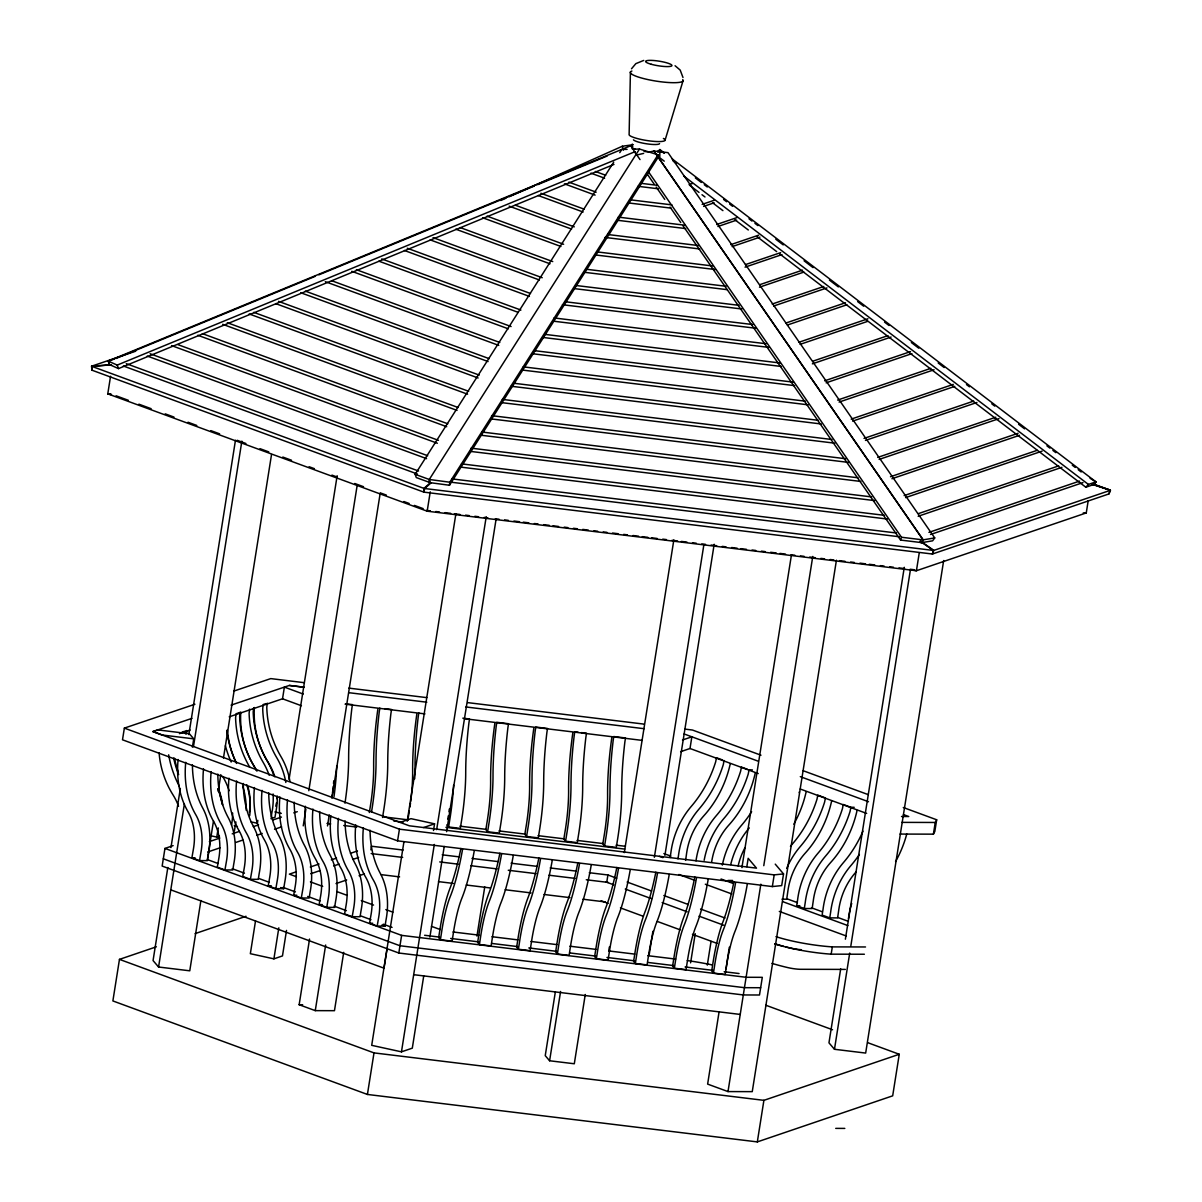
<?xml version="1.0" encoding="UTF-8"?>
<svg xmlns="http://www.w3.org/2000/svg" width="1202" height="1202" viewBox="0 0 1202 1202"><rect width="100%" height="100%" fill="white"/><g stroke="black" fill="none" stroke-linecap="round" stroke-linejoin="round"><path stroke-width="1.5" d="M630.419 72.015L629.127 134.293A18.225 3.2 9 0 0 650.207 140.995A18.225 3.2 9 0 0 663.399 138.455M613.726 162.15L415.141 474.309L429.264 479.493L428.994 482.513L449.488 485.262L657.764 157.853L658.035 154.818L639.479 149.033L429.264 479.493L430.421 482.753L423.945 488.388L424.021 492.189L91.908 370.171L91.562 366.219L135.721 351.194M449.488 485.262L449.773 482.212L658.035 154.818M696.514 877.806A87.596 17.219 -83 0 1 684.163 925.149A53.88 10.593 -83 0 0 675.764 959.106L674.367 968.226L686.057 969.653L687.469 960.533A53.88 10.593 -83 0 1 695.868 926.577A87.596 17.219 -83 0 0 708.218 879.233M726.068 968.782L726.564 965.416A53.88 10.593 -83 0 1 734.963 931.445A87.596 17.219 -83 0 0 747.313 884.101M110.569 376.226L107.774 393.85L427.176 511.196L916.42 570.74L1086.262 512.923L1088.216 500.588M194.919 704.252L124.362 728.111L122.499 739.801L397.577 840.859L772.345 886.565L781.691 885.604L783.539 873.914L775.245 864.133M156.38 946.8L119.464 959.376L112.883 1000.935L367.421 1094.451L757.32 1141.9L892.68 1095.833L899.261 1054.274L867.664 1042.66M164.959 848.417L162.15 866.071L398.824 953.021L743.377 994.956L759.499 995.001L762.308 977.331L746.187 977.286L401.618 935.366L164.959 848.417L173.133 845.622M185.514 733.926L186.01 730.801M167.829 867.498L153.06 960.563L158.574 967.009L189.766 970.81L200.899 900.493M170.954 847.605L180.345 788.347M188.849 734.647L235.472 440.232M192.41 747.193L193.732 738.839L189.375 733.746L157.838 729.899L152.879 731.582L162.165 735.008L193.732 738.839M158.574 967.009L184.372 804.063M193.462 746.652L241.857 441.119M192.41 764.772A96.46 71.113 -69.8 0 0 202.702 807.999A67.432 49.703 -69.8 0 1 208.307 854.877L207.39 860.632L199.532 860.602L191.899 857.792L193.477 848.717A53.88 39.711 -69.8 0 0 188.023 811.711A87.596 64.577 -69.8 0 1 178.106 759.499M199.532 860.602L201.095 851.527A53.88 39.711 -69.8 0 0 195.656 814.52A87.596 64.577 -69.8 0 1 185.724 762.308M207.345 859.791L213.49 820.936M218.178 791.337L220.822 774.674M223.467 758.026L271.517 454.581M210.365 835.675L216.781 837.088L217.697 831.333A67.432 62.955 71.3 0 0 218.298 827.953M249.61 709.15L249.115 713.252A96.46 90.075 71.3 0 0 263.298 762.579A67.432 62.955 71.3 0 1 269.173 775.23M217.832 774.118A96.46 71.113 -69.8 0 0 228.11 817.36A67.432 49.703 -69.8 0 1 233.714 864.223L232.797 869.978L224.939 869.947L226.517 860.872A53.88 39.711 -69.8 0 0 221.063 823.881A87.596 64.577 -69.8 0 1 211.146 771.654M253.682 707.768L253.201 711.869A96.46 90.075 71.3 0 0 267.37 761.197A67.432 62.955 71.3 0 1 273.816 775.515M234.39 831.108L235.307 825.353A67.432 62.955 71.3 0 0 235.908 821.973M267.28 703.17L266.784 707.272A96.46 90.075 71.3 0 0 280.967 756.614A67.432 62.955 71.3 0 1 289.892 781.09M257.844 820.395L257.393 823.265L250.963 821.867M243.285 783.479A96.46 71.113 -69.8 0 0 253.562 826.706A67.432 49.703 -69.8 0 1 259.166 873.584L258.265 879.323L250.392 879.308L251.969 870.233A53.88 39.711 -69.8 0 0 246.515 833.226A87.596 64.577 -69.8 0 1 236.599 780.999M229.221 716.828L282.53 698.798L284.378 687.108L289.336 685.44L303.595 687.168M271.156 817.225L271.832 812.913A67.432 62.955 71.3 0 0 273.064 793.981M255.53 920.867L250.347 953.697L273.906 958.85L282.47 955.921L286.512 930.408M268.737 792.824A96.46 71.113 -69.8 0 0 279.014 836.051A67.432 49.703 -69.8 0 1 284.619 882.929L283.717 888.684L275.844 888.654L268.226 885.844L269.804 876.769A53.88 39.711 -69.8 0 0 264.35 839.777A87.596 64.577 -69.8 0 1 254.433 787.55M289.051 779.407L337.146 475.737M275.844 888.654L277.422 879.579A53.88 39.711 -69.8 0 0 271.968 842.572A87.596 64.577 -69.8 0 1 262.051 790.36M273.906 958.85L278.819 927.854M303.235 825.864L305.879 809.201M308.809 790.706L357.159 485.413M294.19 802.185A96.46 71.113 -69.8 0 0 304.467 845.412A67.432 49.703 -69.8 0 1 310.071 892.29L309.169 898.029L301.296 898.014L293.679 895.205L295.256 886.129A53.88 39.711 -69.8 0 0 289.802 849.123A87.596 64.577 -69.8 0 1 279.886 796.911M301.296 898.014L302.874 888.924A53.88 39.711 -69.8 0 0 297.42 851.933A87.596 64.577 -69.8 0 1 287.503 799.706M343.712 952.345L334.472 1010.687L315.27 1010.642L299.148 1004.722L309.545 939.078M327.5 825.924L329.258 814.821M331.902 798.173L380.253 492.88M319.642 811.53A96.46 71.113 -69.8 0 0 329.919 854.757A67.432 49.703 -69.8 0 1 335.538 901.635L334.622 907.39L326.749 907.36L319.131 904.55L320.709 895.475A53.88 39.711 -69.8 0 0 315.255 858.483A87.596 64.577 -69.8 0 1 305.338 806.257M326.749 907.36L328.326 898.285A53.88 39.711 -69.8 0 0 322.887 861.278A87.596 64.577 -69.8 0 1 312.956 809.066M315.27 1010.642L325.667 945.012M379.832 708.068L379.216 712.17A96.46 18.962 -83 0 0 376.046 761.452A67.432 13.252 -83 0 1 371.553 811.741M345.094 820.891A96.46 71.113 -69.8 0 0 355.386 864.118A67.432 49.703 -69.8 0 1 360.991 910.981L360.074 916.735L352.201 916.705L353.779 907.63A53.88 39.711 -69.8 0 0 348.34 870.639A87.596 64.577 -69.8 0 1 338.408 818.412M369.33 812.522L370.336 806.362A53.88 10.593 -83 0 0 373.657 766.395A87.596 17.219 -83 0 1 377.819 709.405M370.877 849.844L371.448 846.208L403.106 850.054M430.211 511.211L427.176 511.196L430.241 491.813M382.567 817.48L383.243 813.168A67.432 13.252 -83 0 0 387.735 762.879A96.46 18.962 -83 0 1 390.905 713.597L391.521 709.496L384.835 708.684M370.066 830.236A96.46 71.113 -69.8 0 0 380.343 873.463A67.432 49.703 -69.8 0 1 385.947 920.341L385.046 926.081L377.173 926.066L369.54 923.256L371.118 914.181A53.88 39.711 -69.8 0 0 365.678 877.175A87.596 64.577 -69.8 0 1 355.747 824.963M377.173 926.066L378.75 916.991A53.88 39.711 -69.8 0 0 373.296 879.984A87.596 64.577 -69.8 0 1 363.38 827.757M397.577 840.859L399.44 829.17L124.362 728.111M418.822 712.816L418.206 716.918A96.46 18.962 -83 0 0 415.036 766.185A67.432 13.252 -83 0 1 414.69 778.821M403.962 841.64L371.703 1045.334L401.468 1051.84L412.301 1048.159L423.72 975.994M407.193 821.266L455.874 513.885M387.104 948.724L384.009 968.196L170.789 889.856M407.854 820.14L409.326 811.095M367.421 1094.451L374.002 1052.892L119.464 959.376M398.824 953.021L401.618 935.366M433.501 830.492L434.553 823.821L410.994 818.667L400.041 822.393M401.468 1051.84L434.313 844.45M436.657 829.635L486.224 516.695M429.88 937.139L444.229 846.478M446.573 831.679L496.11 518.979M462.83 718.165L469.501 718.991L468.9 723.078A96.46 18.962 -83 0 0 465.715 772.36A67.432 13.252 -83 0 1 461.222 822.649L460.321 828.403L448.616 826.976L449.533 821.221A67.432 13.252 -83 0 0 453.59 785.222M474.264 850.746A87.596 17.219 -83 0 1 461.914 898.089A53.88 10.593 -83 0 0 453.515 932.061L452.117 941.166L440.413 939.739L441.825 930.633A53.88 10.593 -83 0 1 450.209 896.662A87.596 17.219 -83 0 0 462.56 849.318M487.606 831.724L488.523 825.969A67.432 13.252 -83 0 0 493.015 775.681A96.46 18.962 -83 0 1 496.186 726.399L496.802 722.297L508.491 723.724L507.89 727.826A96.46 18.962 -83 0 0 504.705 777.108A67.432 13.252 -83 0 1 500.212 827.397L499.311 833.151L487.606 831.724L485.833 829.635L487.306 820.59A53.88 10.593 -83 0 0 490.626 780.624A87.596 17.219 -83 0 1 494.803 723.634M476.954 936.103L484.752 886.866M513.269 855.508A87.596 17.219 -83 0 1 500.918 902.852A53.88 10.593 -83 0 0 492.519 936.809L491.107 945.929L479.418 944.502L480.815 935.381A53.88 10.593 -83 0 1 489.214 901.425A87.596 17.219 -83 0 0 501.565 854.081M526.596 836.457L527.513 830.717A67.432 13.252 -83 0 0 532.005 780.429A96.46 18.962 -83 0 1 535.175 731.147L535.792 727.045L547.481 728.472L546.88 732.574A96.46 18.962 -83 0 0 543.695 781.856A67.432 13.252 -83 0 1 539.202 832.145L538.301 837.884L526.596 836.457L524.823 834.383L526.296 825.338A53.88 10.593 -83 0 0 529.616 785.372A87.596 17.219 -83 0 1 533.793 728.382M552.259 860.241A87.596 17.219 -83 0 1 539.908 907.585A53.88 10.593 -83 0 0 531.509 941.557L530.097 950.677L518.408 949.249L519.805 940.129A53.88 10.593 -83 0 1 528.204 906.158A87.596 17.219 -83 0 0 540.554 858.814M581.467 732.604L586.486 733.22L585.87 737.322A96.46 18.962 -83 0 0 582.685 786.604A67.432 13.252 -83 0 1 578.192 836.892L577.291 842.632L565.586 841.205L566.503 835.465A67.432 13.252 -83 0 0 570.995 785.176A96.46 18.962 -83 0 1 574.165 735.894L574.781 731.793L578.117 732.198M591.249 864.989A87.596 17.219 -83 0 1 578.898 912.333A53.88 10.593 -83 0 0 570.499 946.305L569.087 955.425L557.397 953.997L558.795 944.877A53.88 10.593 -83 0 1 567.194 910.906A87.596 17.219 -83 0 0 579.544 863.562M555.354 991.845L545.242 1055.657L549.599 1060.765L574.301 1063.77L585.269 994.49M549.599 1060.765L560.583 991.485M604.591 845.968L605.492 840.213A67.432 13.252 -83 0 0 609.985 789.924A96.46 18.962 -83 0 1 613.155 740.642L613.771 736.541L625.476 737.968L624.86 742.07A96.46 18.962 -83 0 0 621.689 791.352A67.432 13.252 -83 0 1 617.197 841.64L616.295 847.395L604.591 845.968L602.818 843.879L604.29 834.834A53.88 10.593 -83 0 0 607.596 794.868A87.596 17.219 -83 0 1 611.773 737.878M606.755 882.253L607.912 874.981L589.296 872.712M630.239 869.737A87.596 17.219 -83 0 1 617.888 917.081A53.88 10.593 -83 0 0 609.489 951.052L608.077 960.158L596.387 958.73L597.785 949.625A53.88 10.593 -83 0 1 606.184 915.654A87.596 17.219 -83 0 0 618.534 868.31M608.783 950.677L609.369 946.981M624.304 852.624L673.841 539.923M669.229 874.485A87.596 17.219 -83 0 1 656.878 921.829A53.88 10.593 -83 0 0 648.479 955.785L647.067 964.906L635.377 963.478L636.775 954.358A53.88 10.593 -83 0 1 645.173 920.401A87.596 17.219 -83 0 0 657.524 873.058M654.369 857.281L703.891 544.596M649.08 955.35L652.896 931.28M664.916 855.358L714.183 544.266M670.115 857.522L670.806 853.21A67.432 49.703 -69.8 0 1 691.255 806.422A96.46 71.113 -69.8 0 0 715.686 761.798L716.452 757.726L722.552 759.98M680.617 751.701L690.008 748.5L691.856 736.811L682.481 740.011M677.973 858.889L678.424 856.019A67.432 49.703 -69.8 0 1 698.873 809.231A96.46 71.113 -69.8 0 0 723.303 764.607L724.07 760.535M685.606 860.362L686.688 852.714A53.88 39.711 -69.8 0 1 703.846 815.782A87.596 64.577 -69.8 0 0 730.29 763.676M690.609 962.832L695.222 933.669M707.302 965.116L711.058 941.406M729.329 947.191L725.167 974.521L713.462 973.094L714.859 963.989A53.88 10.593 -83 0 1 723.258 930.017A87.596 17.219 -83 0 0 735.609 882.674M719.066 1011.949L707.632 1084.099L728.006 1091.581L752.257 1091.641L836.427 560.207M741.919 867.619L791.442 554.933M746.848 866.672L748.17 858.318L756.509 868.144L409.341 825.804L152.879 731.582L191.974 718.36M728.006 1091.581L760.851 884.191M763.781 865.68L812.762 556.451M772.345 886.565L774.193 874.876L783.539 873.914M757.32 1141.9L763.901 1100.341L899.261 1054.274M857.071 810.433A87.596 64.577 -69.8 0 1 830.627 862.54A53.88 39.711 -69.8 0 0 813.469 899.472L812.161 908.547L804.303 908.532L796.671 905.722L797.587 899.967A67.432 49.703 -69.8 0 1 818.021 853.18A96.46 71.113 -69.8 0 0 842.467 808.555L843.233 804.484L850.851 807.293L854.201 807.308M804.303 908.532L805.205 902.777A67.432 49.703 -69.8 0 1 825.654 855.989A96.46 71.113 -69.8 0 0 850.084 811.365L850.851 807.293M856.079 871.901A53.88 39.711 -69.8 0 0 838.921 908.817L837.614 917.907L829.756 917.877L830.657 912.123A67.432 49.703 -69.8 0 1 851.106 865.335A96.46 71.113 -69.8 0 0 859.4 854.457M774.824 943.916A50.724 8.895 9 0 0 831.168 954.163L832.325 946.891L865.515 946.966M840.694 968.827L828.959 1042.84L834.473 1049.286L865.665 1053.072L943.675 560.523M845.382 939.213L904.28 567.314M834.473 1049.286L849.709 953.066M850.881 945.673L910.365 570.064M919.214 553.115L916.42 570.74L912.694 569.928M900.028 834.068L933.398 834.158L935.246 822.468L936.674 819.779L903.288 807.504M936.674 819.779L934.825 831.468L933.398 834.158M447.76 819.133L448.316 815.842M431.022 482.903L424.667 488.523L423.9 492.144L932.617 554.047L933.368 550.426L919.996 541.14M275.784 806.211L276.49 802.906M631.756 146.509L632.282 144.06M799.18 792.659L799.45 791.712M665.022 140.364L683.006 80.91M648.779 152.203L653.888 151.001L923.121 539.878L922.219 542.688L900.583 540.059L901.485 537.249L648.569 171.931M1108.89 493.917L1110.167 490.131L1094.361 484.316M1110.438 490.296L933.834 550.396L932.391 554.017L1108.995 493.902L1110.438 490.296L1091.641 484.121M631.501 68.799L635.843 63.646L643.716 60.431M619.766 152.639L621.78 149.469L627.098 149.349M923.136 539.848L921.017 542.748L932.617 540.825L934.735 537.925L667.996 152.639L653.918 150.986L923.136 539.848L934.735 537.925M658.305 151.677L659.883 149.529L664.345 152.97M1093.55 485.067L1095.939 481.852L671.828 158.634M658.155 151.422L659.868 149.559L659.763 157.747L664.24 161.158M779.662 253.892L1085.842 487.231L1088.411 484.436L1095.923 481.867L1090.079 478.291M1095.923 481.867L1093.354 484.676L1085.842 487.231M500.753 200.509L505.892 198.21M509.317 196.677L622.32 146.238L633.334 144.676M613.997 164.404L118.517 368.608L109.532 364.597L108.21 361.081L631.02 145.607L636.519 155.118M115.738 358.557L315.405 276.265M318.876 274.837L534.169 186.1M537.64 184.672L607.1 156.05M109.758 364.807L108.225 361.111L117.21 365.092L635.197 151.617M108.225 361.111L114.235 359.067M689.047 184.657L692.532 183.47M702.148 204.37L714.454 200.193M703.606 206.413L714.153 202.822M716.662 224.504L737.142 217.532M717.91 226.502L736.676 220.116M730.816 244.637L758.627 235.171M732.123 246.62L759.934 237.14M745.45 264.605L780.624 252.645M745.045 267.16L781.976 254.599M759.874 284.649L802.515 270.149M759.484 287.203L803.898 272.088M772.21 304.031L823.746 286.497M773.667 306.029L826.976 287.894M786.018 322.992L845.442 302.769M787.415 325.021L846.839 304.797M798.669 342.345L867.949 318.77M800.126 344.358L867.634 321.37M812.732 361.231L887.932 335.628M812.372 363.845L891.073 337.056M824.722 380.809L910.5 351.615M826.12 382.822L911.912 353.628M837.644 400.071L930.844 368.338M839.071 402.084L934.029 369.765M851.196 419.122L953.306 384.37M852.609 421.136L954.719 386.383M864.013 438.414L973.71 401.077M865.455 440.428L976.91 402.49M877.715 457.406L995.827 417.214M879.143 459.419L999.027 418.627M890.487 476.728L1018.079 433.291M891.929 478.742L1019.521 435.304M904.144 495.6L1037.116 450.344M905.587 497.613L1042.104 451.141M918.433 513.615L1058.661 465.88M918.163 516.259L1061.922 467.323M928.921 532.381L1079.606 481.085M930.513 534.499L1082.972 482.603M209.343 841.625L219.891 838.034M232.211 833.842L239.243 831.438M253.306 826.66L258.595 824.857M272.659 820.064L281.448 817.075M293.769 812.883L297.285 811.696M207.691 852.008L220.011 847.816M235.832 842.437L242.879 840.033M256.943 835.255L262.216 833.452M274.537 829.26L281.568 826.871M423.6 827.547L434.553 823.821M296.353 871.766L289.366 874.139L296.383 876.724M310.326 867.003L319.056 864.028M331.286 859.881L336.53 858.093M350.488 853.33L357.475 850.956M310.747 873.749L319.657 870.714M333.63 865.951L339.114 864.088M352.832 859.415L358.617 857.447M336.019 883.575L346.672 879.954M359.082 875.732L364.401 873.914M195.055 933.638L246.034 916.285M233.714 691.12L270.766 678.604L304.196 682.676M231.069 705.138L284.378 687.108L303.265 694.05M181.938 732.183L184.642 731.267M265.912 703.636L263.193 704.552L262.712 708.654A96.46 90.075 71.3 0 0 276.896 757.981A67.432 62.955 71.3 0 1 285.821 782.472M179.459 733.656L190.126 730.05M270.931 818.667L275.003 817.285L275.919 811.53A67.432 62.955 71.3 0 0 277.301 796.085A53.88 50.304 71.3 0 1 277.031 798.819M216.781 837.088L219.5 836.171M643.656 153.39L636.835 154.983L640.035 159.596M91.908 370.171L91.833 366.37L111.531 364.792L91.562 366.219M632.402 149.213L639.479 149.048M110.809 393.865L107.774 393.85L111.486 394.662M1083.242 512.923L1086.277 512.938M752.392 769.896L749.041 769.881L748.26 773.953A96.46 71.113 -69.8 0 1 723.829 818.577A67.432 49.703 -69.8 0 0 704.162 860.271M901.53 816.504L908.742 816.519L903.483 814.595M901.876 822.378L935.246 822.468M191.899 857.792L195.055 857.807M727.931 880.465L732.649 880.48M268.226 885.844L271.367 885.859M293.679 895.205L296.819 895.22M781.991 899.186L786.709 899.201L788.016 890.126A53.88 39.711 -69.8 0 1 805.175 853.195A87.596 64.577 -69.8 0 0 831.619 801.073M796.671 905.722L799.826 905.737M319.131 904.55L322.271 904.565M369.54 923.256L372.695 923.271M831.168 954.163L864.373 954.238M845.322 969.413L799.916 969.293A12.711 2.224 9 0 1 787.791 967.595A69.175 12.125 9 0 1 771.924 963.358M760.656 987.728L744.534 987.683L399.965 945.749L163.307 858.799M299.148 1004.722L302.649 1004.737M835.736 1128.378L844.811 1128.408M640.726 183.29L657.254 185.303M638.052 186.31L658.245 188.774M629.593 199.727L671.948 204.881M628.751 202.973L671.107 208.126M618.324 217.126L684.704 225.195M617.482 220.282L685.696 228.575M607.641 234.495L698.783 245.584M604.922 237.425L699.789 248.979M597.694 251.969L712.621 265.958M594.99 254.899L715.46 269.564M585.75 269.188L726.083 286.271M584.893 272.358L727.075 289.652M576.404 285.55L739.05 305.338M573.7 288.54L741.904 309.004M565.15 301.732L752.707 324.555M562.461 304.722L755.562 328.221M554.077 317.944L766.2 343.757M553.221 321.159L769.07 347.423M545.347 334.426L780.113 362.989M542.628 337.416L781.12 366.445M534.65 350.683L793.59 382.191M531.93 353.658L794.612 385.632M523.276 366.85L805.295 401.167M522.434 370.066L808.165 404.834M513.87 383.258L818.367 420.309M511.166 386.248L821.221 423.975M502.316 399.395L831.994 439.511M501.474 402.61L834.879 443.192M491.588 415.652L845.983 458.773M490.747 418.867L848.852 462.439M481.702 431.999L857.958 477.78M480.86 435.214L860.842 481.446M471.124 448.166L871.705 496.922M470.282 451.381L874.59 500.588M461.523 463.867L884.417 515.327M460.697 467.112L887.301 519.039M451.802 478.877L896.482 532.997M450.975 482.197L899.381 536.768M901.485 537.249L923.121 539.878M424.667 488.523L933.368 550.426M430.211 510.85L426.485 510.399L427.176 511.196M435.785 511.526L439.511 511.977M445.086 512.653L450.675 513.344M454.386 513.795L459.975 514.471M465.55 515.147L469.276 515.598M474.85 516.289L478.576 516.74M484.151 517.416L487.877 517.867M495.314 518.768L499.04 519.219M504.615 519.91L508.341 520.361M513.915 521.037L519.504 521.713M523.216 522.164L528.805 522.84M534.379 523.531L538.105 523.982M543.68 524.658L549.269 525.334M552.98 525.785L558.569 526.476M564.144 527.152L567.87 527.603M573.444 528.279L577.17 528.73M582.745 529.406L588.334 530.097M593.908 530.773L597.634 531.224M603.209 531.9L606.935 532.351M612.509 533.027L618.098 533.718M623.673 534.394L627.399 534.845M632.973 535.521L638.547 536.197M642.274 536.663L647.848 537.339M651.574 537.79L657.163 538.466M662.738 539.142L666.464 539.593M672.038 540.284L677.612 540.96M681.339 541.411L686.928 542.087M692.502 542.763L696.228 543.214M701.803 543.905L705.529 544.356M711.103 545.032L716.677 545.708M722.267 546.384L725.993 546.85M731.567 547.526L737.142 548.202M740.868 548.653L746.442 549.329M752.031 550.005L755.757 550.471M761.332 551.147L765.058 551.598M770.632 552.274L776.207 552.95M779.933 553.401L785.507 554.092M791.096 554.768L794.822 555.219M800.397 555.895L804.123 556.346M809.697 557.037L815.272 557.713M820.861 558.389L824.587 558.84M830.161 559.516L833.887 559.967M839.462 560.658L845.036 561.334M850.625 562.01L854.337 562.461M859.926 563.137L865.5 563.828M869.226 564.279L874.801 564.955M880.39 565.631L884.101 566.082M889.69 566.758L893.417 567.224M898.991 567.9L904.565 568.576M910.154 569.252L913.866 569.703M348.79 688.115L426.815 697.626M467.683 702.614L644.167 724.13M685.035 729.118L692.472 730.035L760.986 755.202M289.336 685.44L304.211 687.243M348.79 692.683L426.815 702.208M465.82 706.956L644.152 728.712M345.74 703.801L352.426 704.627L351.81 708.714A96.46 18.962 -83 0 0 348.64 757.996A67.432 13.252 -83 0 1 344.974 803.191M345.079 704.147L424.952 713.898M463.972 718.646L642.304 740.402M383.754 816.879L407.914 819.824M459.975 826.165L485.999 829.335M499.01 830.913L525.034 834.083M538.06 835.66L564.084 838.831M577.095 840.408L603.119 843.579M616.13 845.171L625.431 846.298M393.805 820.996L403.121 822.138M445.942 827.337L624.724 849.093M399.44 829.17L774.193 874.876M326.989 823.46L330.7 823.911M343.742 825.504L356.784 827.081M442.201 854.817L458.954 856.846M471.995 858.438L498.064 861.609M511.09 863.201L537.159 866.372M550.185 867.949L576.254 871.119M371.178 853.585L402.67 857.417M439.722 861.924L458.232 864.178M470.838 865.71L497.132 868.911M508.251 870.263L536.032 873.644M548.998 875.221L575.097 878.392M586.275 879.759L608.272 882.433M381.064 874.635L399.59 876.889M438.49 881.622L453.304 883.425M466.271 885.018L490.341 887.947M505.171 889.75L531.089 892.906M544.055 894.483L569.988 897.639M582.955 899.216L605.192 901.921M453.019 931.986L478.982 935.141M491.979 936.719L517.957 939.889M530.938 941.466L556.917 944.622M569.898 946.214L595.876 949.37M608.858 950.947L634.836 954.118M647.833 955.695L675.659 959.076M424.622 935.276L439.496 937.079M450.66 938.446L478.576 941.842M491.588 943.42L517.641 946.59M528.805 947.942L556.721 951.338M569.733 952.931L595.786 956.101M606.95 957.453L634.866 960.849M647.878 962.441L673.931 965.612M685.095 966.964L712.996 970.36M724.16 971.727L739.05 973.53M413.683 974.687L740.297 1014.443M374.002 1052.892L763.901 1100.341M429.264 479.478L449.773 482.212M274.882 811.951L281.298 813.363M234.225 825.759L237.425 826.465M1092.483 484.256L1110.167 490.131M595.381 171.465L605.658 175.252M590.903 173.148L604.606 178.181M568.877 182.133L596.177 192.17M564.414 183.831L595.125 195.115M540.9 193.267L584.097 209.148M538.211 195.52L583.135 212.018M515.312 205.181L574.286 226.862M509.137 206.143L571.581 229.086M487.035 216.12L563.618 244.261M482.573 217.712L560.913 246.485M460.231 227.584L552.74 261.57M455.768 229.176L550.005 263.794M433.036 237.605L542.222 277.722M430.196 239.874L539.398 279.991M407.253 248.228L530.488 293.498M404.413 250.482L529.421 296.413M381.725 258.926L520.917 310.071M378.885 261.18L518.092 312.325M356.378 269.699L511.105 326.553M351.795 271.321L508.281 328.807M331.632 280.697L499.807 342.48M325.321 281.674L498.755 345.395M305.308 291.109L489.139 358.647M300.755 292.732L488.087 361.562M278.503 301.356L479.207 375.084M275.679 303.61L478.126 377.984M253.757 312.34L468.645 391.296M249.16 313.947L467.578 394.196M227.298 322.707L458.112 407.508M222.716 324.315L457.045 410.408M202.372 333.63L447.79 423.795M197.804 335.253L446.723 426.71M177.911 344.628L438.43 440.338M171.555 345.59L437.363 443.253M150.115 353.749L427.687 455.723M147.245 356.032L426.575 458.653M126.3 363.665L418.566 471.034M123.34 365.994L417.364 474.009M430.421 482.753L416.298 477.57L415.141 474.309M91.833 366.37L423.945 488.388M116.068 395.789L128.359 400.311M138.876 404.173L151.167 408.695M165.2 413.849L173.974 417.079M188.023 422.233L196.797 425.463M210.831 430.617L219.605 433.832M237.155 440.293L245.929 443.508M259.978 448.662L268.752 451.892M282.786 457.045L291.56 460.276M309.109 466.722L314.383 468.66M331.932 475.106L337.191 477.044M354.74 483.489L363.515 486.705M381.064 493.151L386.338 495.089M403.887 501.534L409.146 503.473M414.405 505.411L423.179 508.626M803.146 770.707L868.16 794.597M684.103 733.956L758.327 761.242M800.307 776.657L868.505 801.734M690.008 748.5L758.222 773.562M800.201 788.993L866.657 813.423M282.53 698.798L301.417 705.739M663.865 853.57L670.896 856.14M786.874 898.765L797.422 902.627M811.485 907.795L822.018 911.672M837.839 917.487L848.387 921.363M659.402 856.35L662.918 857.642M721.05 879.008L733.385 883.53M782.712 901.65L847.906 925.6M678.89 874.5L694.741 880.33M705.319 884.221L731.748 893.927M779.302 911.401L846.253 935.997M607.912 874.981L616.641 878.181M627.128 882.043L651.604 891.028M663.835 895.52L688.31 904.52M700.541 909.012L725.001 917.997M605.958 881.952L613.741 884.822M625.28 889.059L651.619 898.735M662.167 902.612L687.153 911.792M699.038 916.149L723.859 925.27M601.12 900.794L608.152 903.378M620.442 907.886L643.265 916.285M657.314 921.438L680.152 929.837M692.442 934.345L717.038 943.375M765.854 1005.248L832.55 1029.753M310.416 881.877L322.692 886.385M336.725 891.538L347.258 895.415M361.291 900.568L373.567 905.076M385.842 909.583L392.859 912.168M431.458 926.336L440.232 929.567M207.555 859.64L218.103 863.517M232.166 868.67L244.457 873.193M258.52 878.361L269.053 882.238M283.116 887.392L295.422 891.914M307.712 896.437L320.017 900.959M334.066 906.113L346.371 910.635M360.435 915.804L370.967 919.68M383.273 924.188L392.062 927.418M747.509 769.325L741.409 767.086L740.642 771.143A96.46 71.113 -69.8 0 1 716.212 815.767A67.432 49.703 -69.8 0 0 695.988 860.872M829.756 917.877L822.123 915.068L823.039 909.328A67.432 49.703 -69.8 0 1 843.488 862.525A96.46 71.113 -69.8 0 0 862.991 831.183M280.667 887.557L283.717 888.684M381.996 924.969L385.046 926.081M352.201 916.705L344.583 913.911L346.161 904.836A53.88 39.711 -69.8 0 0 340.707 867.829A87.596 64.577 -69.8 0 1 330.79 815.602M224.939 869.947L217.307 867.153L218.884 858.063A53.88 39.711 -69.8 0 0 213.445 821.071A87.596 64.577 -69.8 0 1 203.514 768.844M250.392 879.308L242.774 876.498L244.337 867.423A53.88 39.711 -69.8 0 0 238.897 830.417A87.596 64.577 -69.8 0 1 228.966 778.205M661.16 151.467L664.405 153.24M675.073 65.734L680.197 70.092L682.991 77.499M920.627 541.185L933.834 550.396M673 160.888L675.975 163.156M695.342 177.911L701.307 182.464M704.282 184.732L707.272 187.001M723.649 199.487L726.639 201.756M729.614 204.024L732.589 206.293M748.981 218.794L751.956 221.063M754.931 223.332L757.921 225.6M775.801 239.228L783.238 244.907M804.093 260.804L813.033 267.61M829.425 280.096L838.365 286.917M857.732 301.672L863.697 306.209M884.552 322.106L889.014 325.517M911.356 342.54L918.809 348.219M938.176 362.974L944.141 367.527M966.483 384.55L969.458 386.819M991.815 403.857L994.79 406.126M1018.62 424.291L1024.585 428.829M1046.927 445.867L1049.917 448.136M1052.892 450.404L1055.867 452.673M1072.259 465.159L1075.234 467.443M1078.209 469.712L1081.199 471.98M683.653 175.958L1088.411 484.436M690.053 185.589L699.023 192.425M701.998 194.709L704.988 196.978M712.455 202.672L722.913 210.635M734.858 219.741L748.305 229.988M757.26 236.824L776.687 251.609M713.462 973.094L711.689 971.006L712.606 965.266A67.432 13.252 -83 0 1 722.943 921.889A96.46 18.962 -83 0 0 733.926 881.802M674.367 968.226L672.594 966.138L673.511 960.383A67.432 13.252 -83 0 1 683.848 917.006A96.46 18.962 -83 0 0 694.831 876.934M565.586 841.205L563.813 839.116L565.286 830.086A53.88 10.593 -83 0 0 568.606 790.12A87.596 17.219 -83 0 1 572.783 733.13M635.377 963.478L633.604 961.39L634.521 955.65A67.432 13.252 -83 0 1 644.858 912.258A96.46 18.962 -83 0 0 655.841 872.186M596.387 958.73L594.614 956.642L595.531 950.902A67.432 13.252 -83 0 1 605.868 907.525A96.46 18.962 -83 0 0 616.851 867.438M557.397 953.997L555.625 951.909L556.541 946.154A67.432 13.252 -83 0 1 566.878 902.777A96.46 18.962 -83 0 0 577.861 862.705M446.843 824.888L448.616 826.976M518.408 949.249L516.635 947.161L517.551 941.406A67.432 13.252 -83 0 1 527.888 898.029A96.46 18.962 -83 0 0 538.872 857.958M479.418 944.502L477.645 942.413L478.561 936.658A67.432 13.252 -83 0 1 488.898 893.281A96.46 18.962 -83 0 0 499.882 853.21M440.413 939.739L438.64 937.665L439.556 931.911A67.432 13.252 -83 0 1 449.909 888.533A96.46 18.962 -83 0 0 460.877 848.462M646.616 173.193L654.083 183.996M656.217 187.076L664.751 199.397M670.085 207.105L680.753 222.52M682.901 225.6L900.583 540.059M631.035 145.637L632.057 148.101M117.21 365.092L118.517 368.608M622.32 146.238L623.372 150.055M786.063 946.951A69.175 12.125 9 0 0 790.871 948.123A12.711 2.224 9 0 0 801.148 949.7M783.734 946.35A69.175 12.125 9 0 1 775.005 943.87M254.358 707.512A87.596 81.796 71.3 0 0 268.497 762.909A53.88 50.304 71.3 0 1 274.837 776.838M242.669 786.108A67.432 62.955 71.3 0 1 246.14 810.148M231.175 762.038A96.46 90.075 71.3 0 1 225.39 745.736M235.908 762.083A96.46 90.075 71.3 0 1 226.817 730.455M246.741 784.726A67.432 62.955 71.3 0 1 249.685 815.662M177.941 771.083A87.596 81.796 71.3 0 1 174.545 758.222M218.208 788.707A53.88 50.304 71.3 0 1 222.655 804.784M222.701 776.402A67.432 62.955 71.3 0 1 229.131 790.721M232.632 813.018A67.432 62.955 71.3 0 1 231.55 825.053M236.539 763.42A87.596 81.796 71.3 0 1 227.358 729.93M248.093 787.385A53.88 50.304 71.3 0 1 249.355 812.116M249.761 767.192A96.46 90.075 71.3 0 1 235.592 717.849L236.073 713.763L240.145 712.38L239.664 716.482A96.46 90.075 71.3 0 0 253.847 765.809A67.432 62.955 71.3 0 1 256.327 770.422M186.49 733.836A87.596 81.796 71.3 0 1 186.641 730.531M217.878 789.023A67.432 62.955 71.3 0 1 222.16 804.108M159.085 752.828A87.596 81.796 71.3 0 0 173.088 795.018A53.88 50.304 71.3 0 1 178.557 806.287M179.188 785.973A96.46 90.075 71.3 0 1 168.671 754.796M178.662 774.599A96.46 90.075 71.3 0 1 173.629 758.056M240.776 712.11A87.596 81.796 71.3 0 0 254.899 767.507A53.88 50.304 71.3 0 1 257.003 771.128M449.338 809.006A53.88 10.593 -83 0 1 448.947 811.756M416.809 714.153A87.596 17.219 -83 0 0 412.647 771.143A53.88 10.593 -83 0 1 410.708 801.494M410.528 802.876A53.88 10.593 -83 0 1 409.957 807.008M333.765 780.819A53.88 10.593 -83 0 1 333.525 783.569M333.255 786.333A53.88 10.593 -83 0 1 332.443 793.26M332.263 794.642A53.88 10.593 -83 0 1 331.872 797.392M336.74 765.944A67.432 13.252 -83 0 1 334.006 796.61M848.447 918.674A67.432 49.703 -69.8 0 1 851.707 903.453M906.774 833.963A87.596 64.577 -69.8 0 1 895.565 861.579M790.45 846.403A67.432 49.703 -69.8 0 1 792.569 843.819A96.46 71.113 -69.8 0 0 816.999 799.195L817.781 795.138L825.398 797.948L824.632 802.004A96.46 71.113 -69.8 0 1 800.201 846.629A67.432 49.703 -69.8 0 0 786.649 868.37M755.247 773.021A87.596 64.577 -69.8 0 1 728.803 825.128A53.88 39.711 -69.8 0 0 711.644 862.059M806.166 791.727A87.596 64.577 -69.8 0 1 793.801 824.181M722.327 865.124A67.432 49.703 -69.8 0 1 741.664 825.128A96.46 71.113 -69.8 0 0 751.641 811.681M730.711 864.538A67.432 49.703 -69.8 0 1 749.282 827.923M738.118 865.996A53.88 39.711 -69.8 0 1 744.939 847.786M687.259 960.563A67.192 11.78 9 0 1 712.02 964.89M832.325 946.891A50.724 8.895 9 0 1 775.966 936.643M658.2 150.776A13.357 2.344 9 0 1 657.599 151.903M647.487 151.888A13.357 2.344 9 0 1 644.047 151.377M635.092 149.168A13.357 2.344 9 0 1 632.207 147.606M632.057 146.975A13.357 2.344 9 0 1 632.793 146.479M682.706 79.617A26.714 4.688 9 0 1 654.429 80.834A26.714 4.688 9 0 1 631.906 71.038M659.582 143.624A13.357 2.344 9 0 1 647.007 143.864A13.357 2.344 9 0 1 633.439 139.823M651.214 64.262A13.357 2.344 9 0 0 671.918 65.689A13.357 2.344 9 0 0 653.197 60.476A13.357 2.344 9 0 0 651.214 64.262"/></g></svg>
